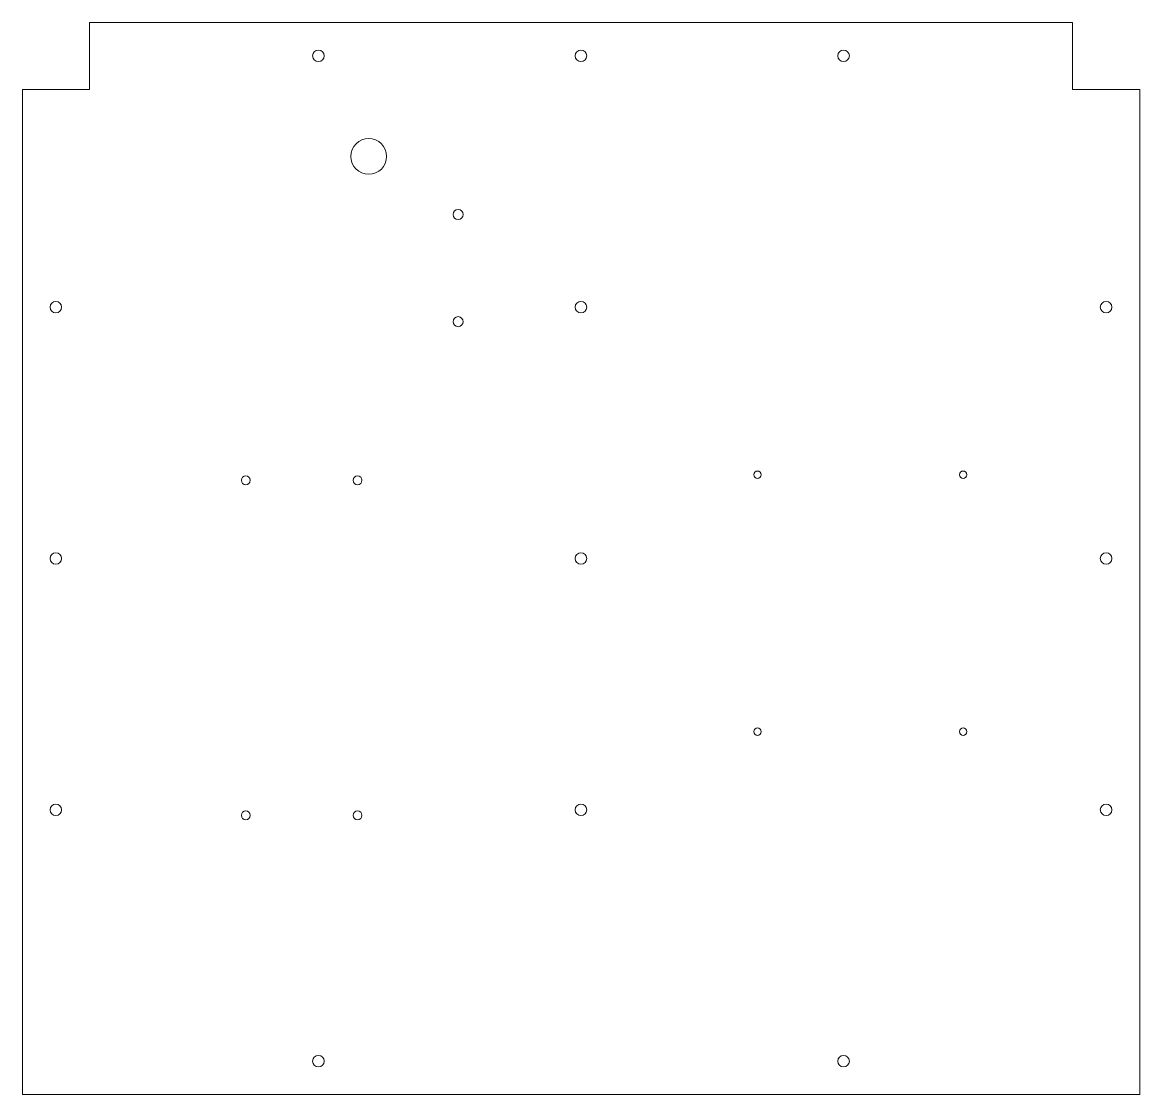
# Model space of a CAD drawing. Header units: inches. Extents: x -4.4 to 15.3, y -5.2 to 13.7.
import ezdxf

# ---------------------------------------------------------------- set-up
doc = ezdxf.new("R2010")
doc.units = ezdxf.units.IN
doc.header["$MEASUREMENT"] = 0
doc.layers.add('VISIBLE', color=7, linetype='Continuous', lineweight=0)

msp = doc.modelspace()

# ---------------------------------------------------------------- linework, layer by layer
at = {"layer": 'VISIBLE'}
for p, q in [((14.079, 13.661), (-3.244, 13.661)), ((-3.244, 12.48), (-3.244, 13.661)), ((14.079, 12.48), (14.079, 13.661)), ((-4.425, -5.236), (-4.425, 12.48)), ((-4.425, 12.48), (-3.244, 12.48)), ((15.26, 12.48), (14.079, 12.48)), ((15.26, -5.236), (15.26, 12.48)), ((15.26, -5.236), (-4.425, -5.236))]:
    msp.add_line(p, q, dxfattribs=at)
for centre, radius in [((1.677, 11.299), 0.315), ((3.252, 10.275), 0.0886), ((3.252, 8.386), 0.0886), ((8.527, 5.689), 0.065), ((12.15, 5.689), 0.065), ((-0.488, 5.59), 0.0787), ((1.48, 5.59), 0.0787), ((8.527, 1.161), 0.065), ((12.15, 1.161), 0.065), ((-0.488, -0.315), 0.0787), ((1.48, -0.315), 0.0787)]:
    msp.add_circle(centre, radius, dxfattribs=at)
for centre, start, end in [((0.791, 13.071), 90, 270), ((0.791, 13.071), 270, 90), ((5.417, 13.071), 90, 270), ((5.417, 13.071), 270, 90), ((10.043, 13.071), 90, 270), ((10.043, 13.071), 270, 90), ((-3.835, 8.642), 90, 270), ((-3.835, 8.642), 270, 90), ((5.417, 8.642), 90, 270), ((5.417, 8.642), 270, 90), ((14.669, 8.642), 90, 270), ((14.669, 8.642), 270, 90), ((-3.835, 4.212), 90, 270), ((-3.835, 4.212), 270, 90), ((5.417, 4.212), 90, 270), ((5.417, 4.212), 270, 90), ((14.669, 4.212), 90, 270), ((14.669, 4.212), 270, 90), ((-3.835, -0.217), 90, 270), ((-3.835, -0.217), 270, 90), ((5.417, -0.217), 90, 270), ((5.417, -0.217), 270, 90), ((14.669, -0.217), 90, 270), ((14.669, -0.217), 270, 90), ((0.791, -4.646), 90, 270), ((0.791, -4.646), 270, 90), ((10.043, -4.646), 90, 270), ((10.043, -4.646), 270, 90)]:
    msp.add_arc(centre, 0.102, start, end, dxfattribs=at)

doc.saveas('drawing.dxf')
